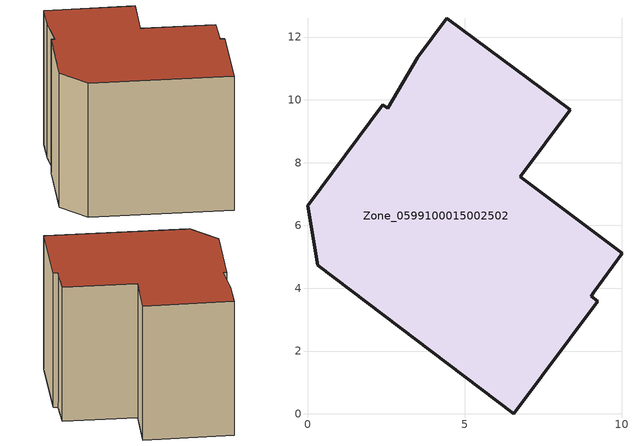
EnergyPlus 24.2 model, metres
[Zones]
Zone_0599100015002502
 floor ground (C_G): 3.51,11.36 4.44,12.6 8.37,9.68 6.78,7.55 10.01,5.12 9.12,3.87 9.04,3.75 9.24,3.59 6.58,0 0.32,4.73 0,6.63 2.39,9.85 2.55,9.73 z0.98
 wall outside (C_F): 0.32,4.73 6.58,0 9.24,3.59 9.04,3.75 9.12,3.87 10.01,5.12 6.78,7.55 8.37,9.68 4.44,12.6 3.51,11.36 2.55,9.73 2.39,9.85 0,6.63 0.32,4.73 z0.98:8.99
 roof outside (C_R): 9.24,3.59 9.04,3.75 9.12,3.87 10.01,5.12 6.78,7.55 8.37,9.68 4.44,12.6 3.51,11.36 2.55,9.73 2.39,9.85 0,6.63 0.32,4.73 6.58,0 z8.99
[BUILDING]
Pand.0599100015002502: North Axis=0; Terrain=City; Loads Convergence Tolerance Value=0.04; Temperature Convergence Tolerance Value=0.4; Solar Distribution=FullExterior; Maximum Number of Warmup Days=25; Minimum Number of Warmup Days=1
[Site:Location]
Rotterdam.The.Hague.AP_ZH_NLD Design_Conditions: Latitude=51.96; Longitude=4.45; Time Zone=1; Elevation=-4.5
[SITE:GROUNDTEMPERATURE:BUILDINGSURFACE]
18, 18, 18, 18, 18, 18, 18, 18, 18, 18, 18, 18
[MATERIAL] Thermal Absorptance=0.9; Solar Absorptance=0.7; Visible Absorptance=0.7
Name | Roughness | Thickness | Conductivity | Density | Specific Heat
G.TI.1975-1991 | MediumSmooth | 0.15 | 0.288461 | 540 | 1210
F.TI.1975-1991 | Rough | 0.3 | 0.230769 | 1920 | 840
R.TI.1975-1991 | MediumRough | 0.2 | 0.153846 | 1500 | 1000
[CONSTRUCTION]
C_G: G.TI.1975-1991
C_F: F.TI.1975-1991
C_R: R.TI.1975-1991
[ZONE]
Zone_0599100015002502: Type=1; Multiplier=1; Ceiling Height=Autocalculate; Volume=Autocalculate; Floor Area=autocalculate; Part of Total Floor Area=Yes
[ZONEINFILTRATION:DESIGNFLOWRATE]
Infil_Zone_0599100015002502: Zone or ZoneList or Space or SpaceList=Zone_0599100015002502; Schedule=AlwaysOn; Design Flow Rate Calculation Method=Flow/Area; Flow Rate per Floor Area=0.003; Constant Term Coefficient=1; Temperature Term Coefficient=0; Velocity Term Coefficient=0; Velocity Squared Term Coefficient=0
[HVACTEMPLATE:ZONE:IDEALLOADSAIRSYSTEM]
Zone_0599100015002502: Maximum Heating Supply Air Temperature=50; Minimum Cooling Supply Air Temperature=13; Maximum Heating Supply Air Humidity Ratio=0.0156; Minimum Cooling Supply Air Humidity Ratio=0.0077; Heating Limit=NoLimit; Cooling Limit=NoLimit; Dehumidification Control Type=ConstantSensibleHeatRatio; Cooling Sensible Heat Ratio=0.7; Dehumidification Setpoint=60; Humidification Control Type=None; Humidification Setpoint=30; Outdoor Air Method=None; Outdoor Air Flow Rate per Person=0.00944; Outdoor Air Flow Rate per Zone Floor Area=0; Outdoor Air Flow Rate per Zone=0; Demand Controlled Ventilation Type=None; Outdoor Air Economizer Type=NoEconomizer; Heat Recovery Type=None; Sensible Heat Recovery Effectiveness=0.7; Latent Heat Recovery Effectiveness=0.65
[ZONECONTROL:THERMOSTAT]
ThermostatControl_Zone_0599100015002502: Zone or ZoneList=Zone_0599100015002502; Control Type Schedule=DualSetpointControlType; Control 1=Thermostat_Zone_0599100015002502; Temperature Difference Between Cutout And Setpoint=0
[THERMOSTATSETPOINT:DUALSETPOINT]
Thermostat_Zone_0599100015002502: Heating Setpoint Temperature Schedule=HeatingSetpoint_Zone_0599100015002502; Cooling Setpoint Temperature Schedule=CoolingSetpoint_Zone_0599100015002502
[SCHEDULE:COMPACT]
HeatingSetpoint_Zone_0599100015002502: Through: 12/31, For: AllDays, Until: 24:00, 21
CoolingSetpoint_Zone_0599100015002502: Through: 12/31, For: AllDays, Until: 24:00, 24
DualSetpointControlType: Through: 12/31, For: AllDays, Until: 24:00, 4
AlwaysOn: Through: 12/31, For: AllDays, Until: 24:00, 1
